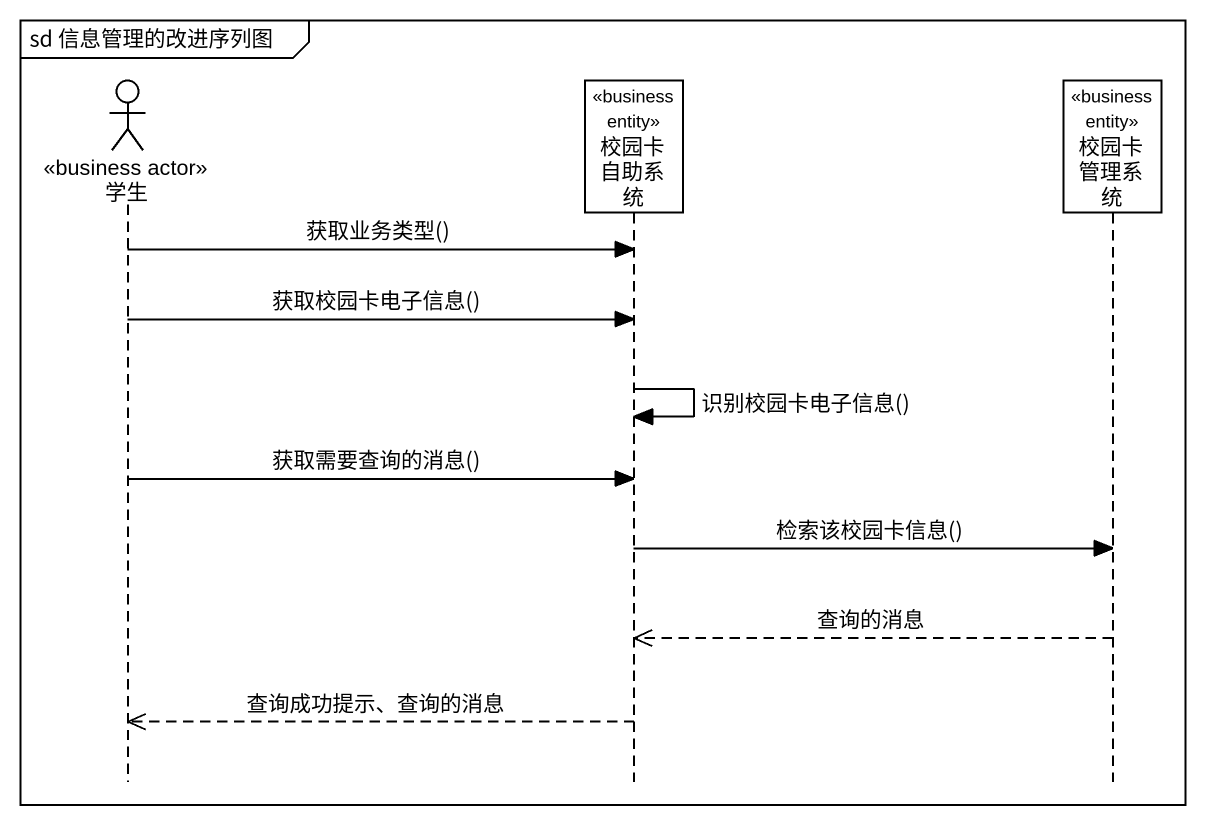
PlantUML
@startuml
mainframe sd 信息管理的改进序列图
hide footbox
actor 学生 <<business actor>>
participant 校园卡自助系统 <<business entity>>
participant 校园卡管理系统 <<business entity>>

学生 -> 校园卡自助系统 : 获取业务类型()
学生 -> 校园卡自助系统 : 获取校园卡电子信息()
校园卡自助系统 -> 校园卡自助系统 : 识别校园卡电子信息()
学生 -> 校园卡自助系统 : 获取需要查询的消息()
校园卡自助系统 -> 校园卡管理系统 : 检索该校园卡信息()
校园卡管理系统 -->> 校园卡自助系统 : 查询的消息
校园卡自助系统 -->> 学生 : 查询成功提示、查询的消息
@enduml
